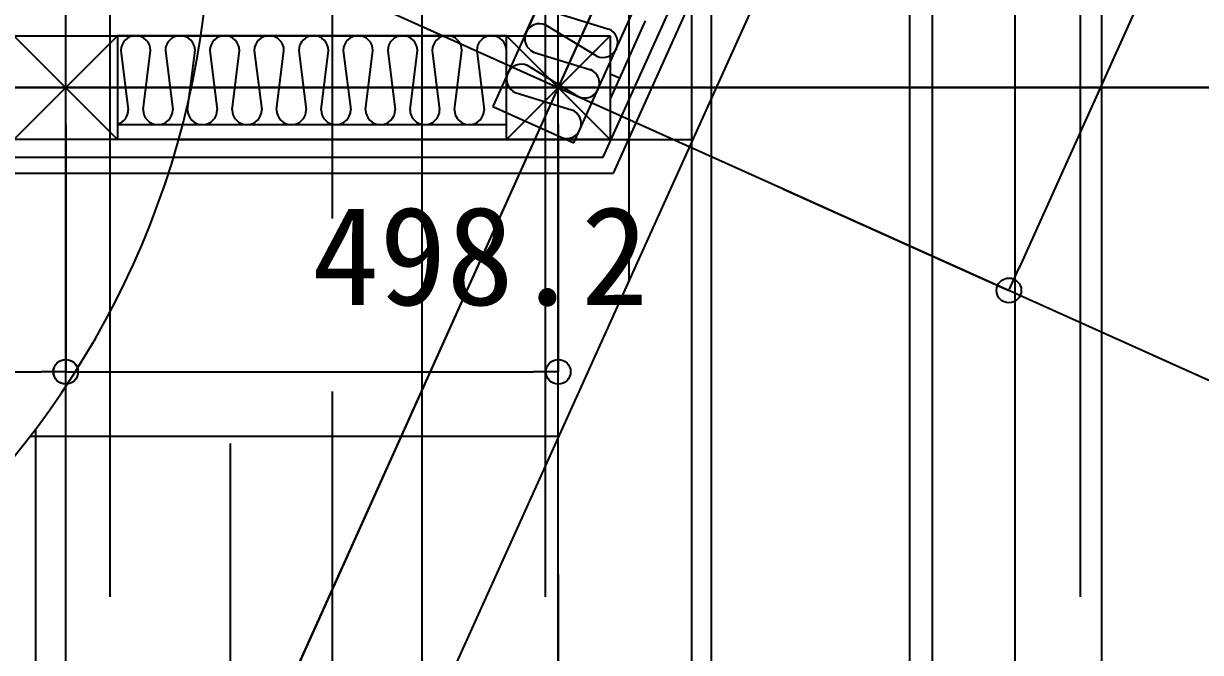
# Model space of a CAD drawing. Header units: metres. Extents: x 10861 to 26950, y 7268 to 22901.
# Drawn here: x 19232 to 20422, y 9954 to 10590 of the extents above; entities that cross this region are included whole.
import ezdxf

# ---------------------------------------------------------------- set-up
doc = ezdxf.new("R2010")
doc.units = ezdxf.units.M

msp = doc.modelspace()

# ---------------------------------------------------------------- linework, layer by layer
at = {"layer": 'COL_2F'}
for p, q in [((19221.7, 10577.5), (19326.7, 10577.5)), ((19326.7, 10472.5), (19221.7, 10577.5)), ((19221.7, 10472.5), (19326.7, 10577.5)), ((19326.7, 10577.5), (19326.7, 10472.5)), ((19720, 10472.5), (19720, 10577.5)), ((19720, 10577.5), (19825, 10577.5)), ((19825, 10472.5), (19720, 10577.5)), ((19720, 10472.5), (19825, 10577.5)), ((19825, 10577.5), (19825, 10472.5)), ((19326.7, 10472.5), (19221.7, 10472.5)), ((19825, 10472.5), (19720, 10472.5))]:
    msp.add_line(p, q, dxfattribs=at)
at = {"layer": 'GLID'}
for p, q in [((19274.3, 9325), (19274.3, 22205)), ((19274.3, 9325), (19274.3, 22205)), ((19274.3, 9325), (19274.3, 22205)), ((19319.1, 10010), (19319.1, 22205)), ((19319.1, 10010), (19319.1, 22205)), ((19319.1, 10010), (19319.1, 22205)), ((19634.7, 9325), (19634.7, 22205)), ((19634.7, 9325), (19634.7, 22205)), ((19634.7, 9325), (19634.7, 22205)), ((19759.5, 10010), (19759.5, 22205)), ((19759.5, 10010), (19759.5, 22205)), ((19759.5, 10010), (19759.5, 22205)), ((19772.5, 9858.3), (19772.5, 22205)), ((19772.5, 9858.3), (19772.5, 22205)), ((19772.5, 9858.3), (19772.5, 22205)), ((19907.5, 10010), (19907.5, 22205)), ((19907.5, 10010), (19907.5, 22205)), ((19907.5, 10010), (19907.5, 22205)), ((19927.5, 9858.3), (19927.5, 22205)), ((19927.5, 9858.3), (19927.5, 22205)), ((19927.5, 9858.3), (19927.5, 22205)), ((20128.1, 9325), (20128.1, 22205)), ((20128.1, 9325), (20128.1, 22205)), ((20128.1, 9325), (20128.1, 22205)), ((20151, 9325), (20151, 22205)), ((20151, 9325), (20151, 22205)), ((20151, 9325), (20151, 22205)), ((20234.7, 9325), (20234.7, 22205)), ((20234.7, 9325), (20234.7, 22205)), ((20234.7, 9325), (20234.7, 22205)), ((20300.9, 10010), (20300.9, 22205)), ((20300.9, 10010), (20300.9, 22205)), ((20300.9, 10010), (20300.9, 22205)), ((20322.4, 9858.3), (20322.4, 22205)), ((20322.4, 9858.3), (20322.4, 22205)), ((20322.4, 9858.3), (20322.4, 22205)), ((19544.8, 10019.1), (22036, 15555)), ((19544.8, 10019.1), (22036, 15555)), ((19544.8, 10019.1), (22036, 15555)), ((13514.7, 10525), (24358.1, 10525)), ((13514.7, 10525), (24358.1, 10525)), ((13514.7, 10525), (24358.1, 10525))]:
    msp.add_line(p, q, dxfattribs=at)
at = {"layer": 'WALL_NORMAL_1F'}
for p, q in [((19828.4, 10438.5), (19963.4, 10738.5)), ((18310.1, 10438.5), (19828.4, 10438.5))]:
    msp.add_line(p, q, dxfattribs=at)
at = {"layer": 'WALL_NORMAL_2F'}
for p, q in [((19818, 10454.5), (19908, 10654.4)), ((19828.4, 10438.5), (19922.6, 10647.8)), ((19738.5, 10577.5), (19764.6, 10635.5)), ((19860.3, 10592.4), (19834.3, 10534.4)), ((19326.7, 10577.5), (19720, 10577.5)), ((19834.3, 10534.4), (19825, 10538.6)), ((19834.3, 10534.4), (19825, 10513.7)), ((19720, 10472.5), (19326.7, 10472.5)), ((18320.1, 10454.5), (19818, 10454.5)), ((18310.1, 10438.5), (19828.4, 10438.5))]:
    msp.add_line(p, q, dxfattribs=at)
at = {"layer": 'データ 001_1F'}
for p, q in [((18710.5, 8165), (23230.6, 18209.7)), ((20768, 11519), (20238.7, 10342.6)), ((19907.5, 7985), (19907.5, 10835)), ((19274.3, 10487.5), (19274.3, 10237.5)), ((19274.3, 10487.5), (19274.3, 10487.5)), ((19274.3, 10487.5), (19274.3, 10487.5)), ((19772.5, 10487.5), (19772.5, 10237.5)), ((19772.5, 10487.5), (19772.5, 10487.5)), ((20000.4, 10422.4), (20228.4, 10319.8)), ((20000.4, 10422.4), (20000.4, 10422.4)), ((20228.4, 10319.8), (20238.7, 10342.6)), ((20228.4, 10319.8), (20228.4, 10319.8)), ((20374.3, 10254.2), (20602.3, 10151.6)), ((20374.3, 10254.2), (20374.3, 10254.2)), ((18389.3, 10237.5), (19249.3, 10237.5)), ((19274.3, 10237.5), (19249.3, 10237.5)), ((19274.3, 10237.5), (19274.3, 10237.5)), ((19274.3, 10237.5), (19299.3, 10237.5)), ((19299.3, 10237.5), (19747.5, 10237.5)), ((19772.5, 10237.5), (19747.5, 10237.5)), ((19772.5, 10237.5), (19772.5, 10237.5)), ((19772.5, 10032.5), (19772.5, 10032.5)), ((19772.5, 10032.5), (19772.5, 9782.5)), ((19772.5, 10032.5), (19772.5, 10032.5))]:
    msp.add_line(p, q, dxfattribs=at)
for centre in [(20228.4, 10319.8), (19274.3, 10237.5), (19274.3, 10237.5), (19772.5, 10237.5)]:
    msp.add_circle(centre, 12.5, dxfattribs=at)
at = {"layer": 'データ 001_2F'}
for p, q in [((18841.9, 8457.1), (23230.6, 18209.7)), ((20768, 11519), (20238.7, 10342.6)), ((19772.5, 10032.5), (19772.5, 11090.6)), ((19288.7, 10742.7), (20588.5, 10157.8)), ((26162.5, 10525), (11375, 10525)), ((19274.2, 10487.5), (19274.2, 10237.5)), ((19274.2, 10487.5), (19274.2, 10487.5)), ((19274.2, 10487.5), (19274.2, 10487.5)), ((19772.5, 10487.5), (19772.5, 10237.5)), ((19772.5, 10487.5), (19772.5, 10487.5)), ((20000.4, 10422.4), (20228.4, 10319.8)), ((20000.4, 10422.4), (20000.4, 10422.4)), ((20228.4, 10319.8), (20238.7, 10342.6)), ((20228.4, 10319.8), (20228.4, 10319.8)), ((20374.3, 10254.2), (20602.3, 10151.6)), ((20374.3, 10254.2), (20374.3, 10254.2)), ((18389.2, 10237.5), (19249.2, 10237.5)), ((19274.2, 10237.5), (19249.2, 10237.5)), ((19274.2, 10237.5), (19274.2, 10237.5)), ((19274.2, 10237.5), (19299.2, 10237.5)), ((19299.2, 10237.5), (19747.5, 10237.5)), ((19772.5, 10237.5), (19747.5, 10237.5)), ((19772.5, 10237.5), (19772.5, 10237.5)), ((19772.5, 10032.5), (19772.5, 10032.5)), ((19772.5, 10032.5), (19772.5, 9782.5)), ((19772.5, 10032.5), (19772.5, 10032.5))]:
    msp.add_line(p, q, dxfattribs=at)
for centre in [(20228.4, 10319.8), (19274.2, 10237.5), (19274.2, 10237.5), (19772.5, 10237.5)]:
    msp.add_circle(centre, 12.5, dxfattribs=at)
at = {"layer": 'データ 001_3F'}
for p, q in [((22724.7, 17085.6), (19772.5, 10525)), ((19772.5, 10525), (18364.2, 10525))]:
    msp.add_line(p, q, dxfattribs=at)
at = {"layer": 'ポーチ_1F'}
for p, q in [((19604.6, 9799.1), (20044.2, 10772.5)), ((19544.1, 10392.5), (19544.1, 10738.5)), ((19844.1, 10329.4), (19844.1, 10738.5)), ((19388.3, 10472.5), (19908.7, 10472.5)), ((19544.1, 9665.1), (19544.1, 10217.5)), ((19238.4, 10172.5), (19773.2, 10172.5)), ((19244.1, 9937.5), (19244.1, 10180))]:
    msp.add_line(p, q, dxfattribs=at)
at = {"layer": '建具(金属戸)_1F'}
for q in [(19440.7, 9915), (19440.7, 10165)]:
    msp.add_line((19440.7, 10165), q, dxfattribs=at)
msp.add_arc((18538.7, 10709.5), 882, -90, 0, dxfattribs=at)
at = {"layer": '断熱材_2F'}
for p, q in [((19764.6, 10635.5), (19706.3, 10506)), ((19766, 10601.9), (19823.7, 10584.2)), ((19788.4, 10469), (19846.7, 10598.5)), ((19811.4, 10556.8), (19759.8, 10588.3)), ((19720, 10577.5), (19326.7, 10577.5)), ((19326.7, 10577.5), (19326.7, 10487.5)), ((19720, 10487.5), (19720, 10577.5)), ((19330, 10562.5), (19337.5, 10502.5)), ((19352.5, 10502.5), (19360, 10562.5)), ((19375, 10562.5), (19382.5, 10502.5)), ((19397.5, 10502.5), (19405, 10562.5)), ((19420, 10562.5), (19427.5, 10502.5)), ((19442.5, 10502.5), (19450, 10562.5)), ((19465, 10562.5), (19472.5, 10502.5)), ((19487.5, 10502.5), (19495, 10562.5)), ((19510, 10562.5), (19517.5, 10502.5)), ((19532.5, 10502.5), (19540, 10562.5)), ((19555, 10562.5), (19562.5, 10502.5)), ((19577.5, 10502.5), (19585, 10562.5)), ((19600, 10562.5), (19607.5, 10502.5)), ((19622.5, 10502.5), (19630, 10562.5)), ((19645, 10562.5), (19652.5, 10502.5)), ((19667.5, 10502.5), (19675, 10562.5)), ((19690, 10562.5), (19697.5, 10502.5)), ((19747.5, 10560.9), (19805.3, 10543.1)), ((19793, 10515.8), (19741.3, 10547.2)), ((19729, 10519.9), (19786.8, 10502.1)), ((19706.3, 10506), (19788.4, 10469)), ((19326.7, 10487.5), (19720, 10487.5))]:
    msp.add_line(p, q, dxfattribs=at)
for centre, start, end in [((19753.6, 10574.6), 65.7723, -114.2277), ((19345, 10562.5), 0, 180), ((19390, 10562.5), 0, 180), ((19435, 10562.5), 0, 180), ((19480, 10562.5), 0, 180), ((19525, 10562.5), 0, 180), ((19570, 10562.5), 0, 180), ((19615, 10562.5), 0, 180), ((19660, 10562.5), 0, 180), ((19705, 10562.5), 0, 180), ((19817.6, 10570.5), -114.2277, 65.7723), ((19735.2, 10533.6), 65.7723, -114.2277), ((19799.1, 10529.5), -114.2277, 65.7723), ((19322.5, 10502.5), -73.3512, 0), ((19367.5, 10502.5), 180, 0), ((19412.5, 10502.5), 180, 0), ((19457.5, 10502.5), 180, 0), ((19502.5, 10502.5), 180, 0), ((19547.5, 10502.5), 180, 0), ((19592.5, 10502.5), 180, 0), ((19637.5, 10502.5), 180, 0), ((19682.5, 10502.5), 180, 0), ((19780.7, 10488.4), -99.3474, 65.7723)]:
    msp.add_arc(centre, 15, start, end, dxfattribs=at)
at = {"layer": '水平面_2F'}
for p, q in [((19738.5, 10577.5), (19762.2, 10629.5)), ((18397.1, 10577.5), (19738.5, 10577.5))]:
    msp.add_line(p, q, dxfattribs=at)
at = {"layer": '部屋_1F'}
msp.add_line((19069.8, 8614.6), (24901.7, 21530), dxfattribs=at)
at = {"layer": '部屋_2F'}
msp.add_line((19069.8, 8614.6), (24901.7, 21530), dxfattribs=at)

# ---------------------------------------------------------------- texts
at = {"layer": 'データ 001_1F'}
msp.add_text('498.2', height=100, dxfattribs=at).set_placement((19523.4, 10305))
at = {"layer": 'データ 001_2F'}
msp.add_text('498.2', height=100, dxfattribs=at).set_placement((19523.4, 10305))

doc.saveas('drawing.dxf')
